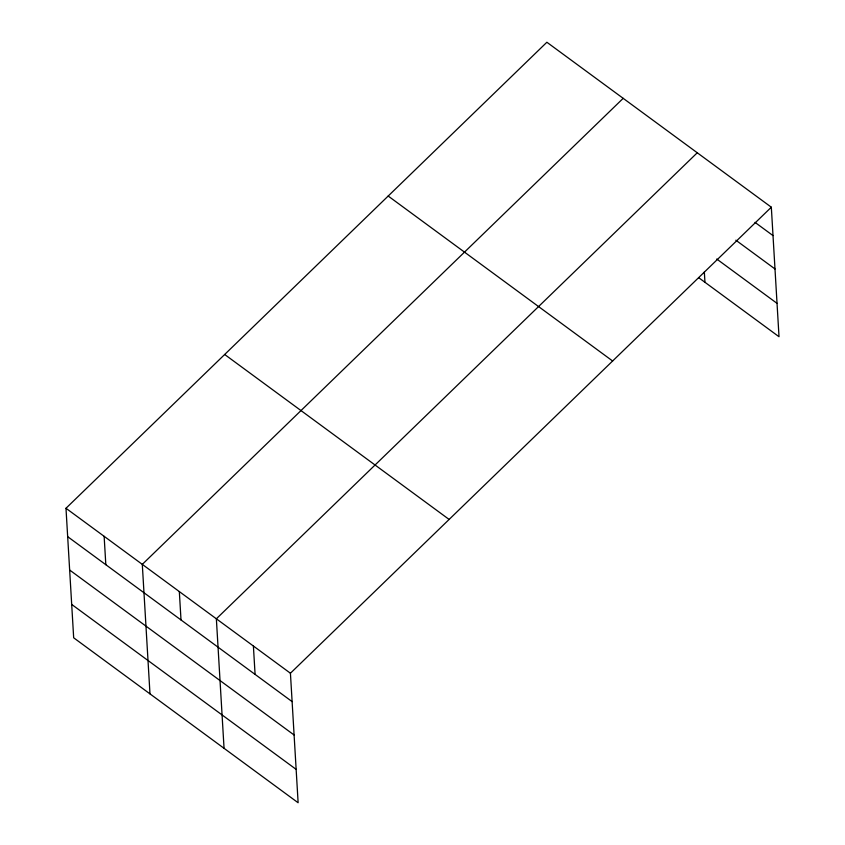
<?xml version="1.0" encoding="UTF-8"?>
<svg xmlns="http://www.w3.org/2000/svg" width="845" height="845" viewBox="0 0 845 845"><rect width="100%" height="100%" fill="white"/><g stroke="black" fill="none" stroke-linecap="round" stroke-linejoin="round"><path stroke-width="1.27" d="M771.327 207.205L290.426 673.233L298.127 802.75L73.673 637.795L65.984 508.278L546.873 42.25L771.327 207.205L779.016 336.722L698.604 277.625M623.188 98.337L142.298 564.365L149.987 693.882M697.262 152.776L216.362 618.793L224.052 748.311M755.018 222.372L773.006 235.597M735.847 240.191L774.992 268.963M716.729 259.024L777.041 303.355M388.182 196.04L612.625 360.995M224.675 354.488L449.128 519.443M65.984 508.278L290.426 673.233M67.663 536.659L292.116 701.614M69.649 570.037L294.092 734.992M71.688 604.418L296.141 769.372M704.339 272.016L704.952 282.283M253.394 646.013L255.084 674.405M179.33 591.585L181.01 619.966M104.136 536.321L105.826 564.703"/></g></svg>
